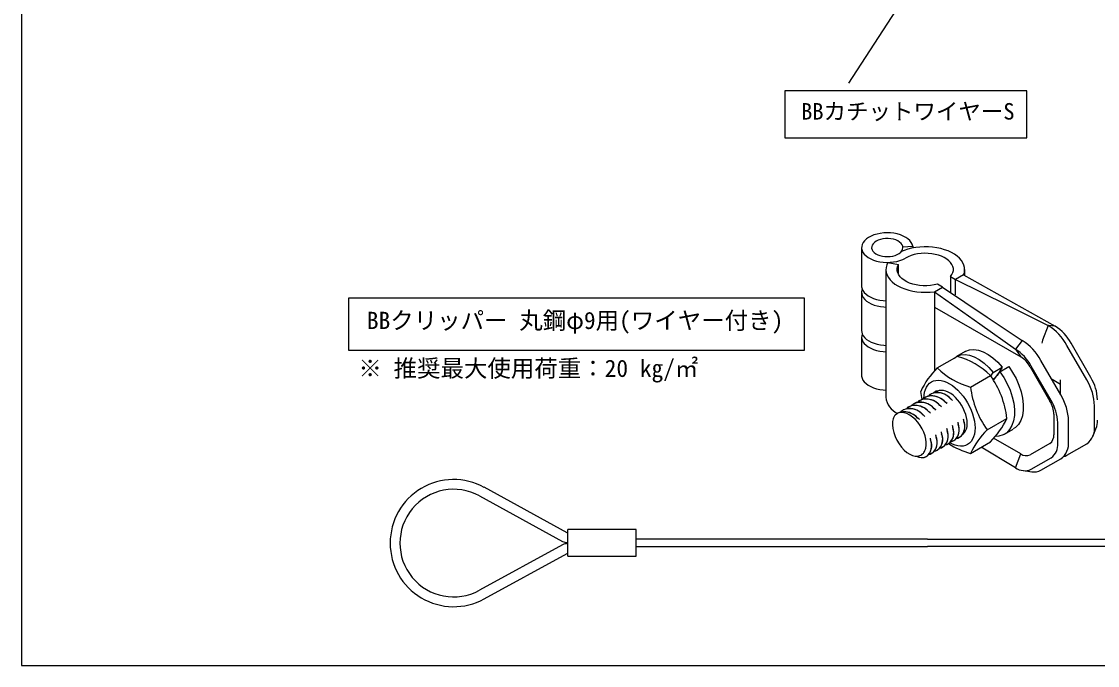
# Model space of a CAD drawing. Units: millimetres on the paper. Extents: x -143 to 139, y -96 to 99.
# Drawn here: x -142.7 to -32.6, y -96.5 to -30.6 of the extents above; entities that cross this region are included whole.
import ezdxf
from ezdxf.enums import TextEntityAlignment as Align

# ---------------------------------------------------------------- set-up
doc = ezdxf.new("R2010")
doc.units = ezdxf.units.MM
doc.layers.add('0-0_文字･図枠･寸法', color=7, linetype='Continuous')
doc.layers.add('0-4_BBクリッパー', color=7, linetype='Continuous')
doc.styles.add('ＭＳ ゴシック', font='')
doc.styles.get('ＭＳ ゴシック').set_extended_font_data('MS Gothic')

msp = doc.modelspace()

# ---------------------------------------------------------------- linework, layer by layer
at = {"layer": '0-0_文字･図枠･寸法'}
for p, q in [((-46.733, -19.439), (-58.049, -36.897)), ((-142.687, -96.472), (139.313, -96.472))]:
    msp.add_line(p, q, dxfattribs=at)
msp.add_lwpolyline([(139.313, 98.528), (-142.687, 98.528), (-142.687, -96.472)], dxfattribs=at)
for points in [[(-64.582, -37.694), (-64.582, -42.52), (-39.813, -42.52), (-39.813, -37.694)], [(-109.225, -58.915), (-109.225, -64.235), (-62.562, -64.235), (-62.562, -58.915)]]:
    msp.add_lwpolyline(points, close=True, dxfattribs=at)
at = {"layer": '0-4_BBクリッパー'}
for p, q in [((-56.712, -53.729), (-56.712, -57.648)), ((-52.495, -53.649), (-51.475, -53.597)), ((-51.475, -53.597), (-51.475, -53.768)), ((-52.623, -54.099), (-52.623, -54.117)), ((-52.501, -54.935), (-52.234, -54.8)), ((-54.229, -55.976), (-54.229, -69.038)), ((-54.032, -55.256), (-52.936, -55.462)), ((-52.936, -56.489), (-52.936, -55.462)), ((-46.166, -56.577), (-46.166, -55.976)), ((-47.599, -56.692), (-47.599, -58.338)), ((-47.599, -56.692), (-47.091, -56.986)), ((-46.276, -56.515), (-47.091, -56.986)), ((-47.091, -58.553), (-47.091, -56.986)), ((-46.276, -56.515), (-36.912, -61.774)), ((-56.712, -58.301), (-56.712, -62.22)), ((-49.263, -58.239), (-48.448, -57.769)), ((-49.263, -58.239), (-49.263, -59.807)), ((-48.448, -57.769), (-48.957, -57.476)), ((-49.263, -59.807), (-49.263, -66.377)), ((-49.263, -59.807), (-40.433, -64.904)), ((-37.617, -61.711), (-38.2, -63.215)), ((-36.912, -61.774), (-37.617, -61.711)), ((-56.712, -62.873), (-56.712, -66.791)), ((-40.276, -63.246), (-40.981, -64.124)), ((-33.668, -67.252), (-35.697, -63.737)), ((-33.25, -67.012), (-35.28, -63.496)), ((-48.965, -66.033), (-46.929, -64.858)), ((-46.108, -64.347), (-47.013, -64.869)), ((-40.981, -64.124), (-40.433, -64.904)), ((-43.235, -66.492), (-42.33, -65.969)), ((-42.33, -65.969), (-42.857, -66.817)), ((-39.473, -65.917), (-37.444, -69.432)), ((-37.32, -69.361), (-39.35, -65.846)), ((-36.327, -68.788), (-38.356, -65.272)), ((-45.569, -67.994), (-43.533, -66.818)), ((-43.485, -66.894), (-43.235, -66.492)), ((-43.067, -67.092), (-43.281, -67.215)), ((-43.226, -67.301), (-42.562, -66.43)), ((-42.585, -66.461), (-42.616, -66.429)), ((-36.345, -67.738), (-37.227, -67.229)), ((-36.345, -68.757), (-36.345, -67.249)), ((-50.745, -69.347), (-50.754, -69.353)), ((-50.511, -69.254), (-50.663, -68.449)), ((-50.179, -69.021), (-50.188, -69.026)), ((-49.614, -68.694), (-49.623, -68.7)), ((-49.048, -68.368), (-49.057, -68.373)), ((-52.442, -70.327), (-52.451, -70.332)), ((-51.876, -70.001), (-51.885, -70.006)), ((-51.31, -69.674), (-51.32, -69.679)), ((-32.873, -72.034), (-32.873, -69.928)), ((-53.011, -70.667), (-53.282, -70.879)), ((-53.016, -70.659), (-53.192, -70.787)), ((-53.007, -70.654), (-53.016, -70.659)), ((-52.83, -70.594), (-52.895, -70.627)), ((-46.274, -71.307), (-46.28, -71.264)), ((-43.871, -72.37), (-41.835, -71.195)), ((-37.046, -70.77), (-37.046, -72.876)), ((-35.532, -73.569), (-35.532, -71.463)), ((-48.536, -72.614), (-48.543, -72.57)), ((-47.97, -72.287), (-47.977, -72.244)), ((-47.405, -71.961), (-47.412, -71.917)), ((-46.839, -71.634), (-46.846, -71.591)), ((-42.093, -72.816), (-41.188, -72.294)), ((-36.644, -73.741), (-36.644, -71.635)), ((-33.051, -73.049), (-32.726, -72.255)), ((-49.667, -73.267), (-49.674, -73.223)), ((-49.101, -72.941), (-49.108, -72.897)), ((-47.247, -73.468), (-47.238, -73.463)), ((-46.681, -73.142), (-46.672, -73.136)), ((-45.569, -74.786), (-43.533, -73.611)), ((-40.433, -74.831), (-43.2, -73.234)), ((-37.444, -73.754), (-39.473, -74.926)), ((-50.581, -74.898), (-50.518, -74.862)), ((-50.519, -74.871), (-50.575, -74.909)), ((-49.509, -74.774), (-49.5, -74.769)), ((-48.944, -74.448), (-48.935, -74.442)), ((-48.378, -74.121), (-48.369, -74.116)), ((-47.813, -73.795), (-47.804, -73.789)), ((-40.981, -76.245), (-44.479, -74.157)), ((-40.981, -76.245), (-40.433, -74.831)), ((-35.697, -74.963), (-33.668, -73.791)), ((-50.567, -74.905), (-50.525, -74.892)), ((-50.548, -74.894), (-50.548, -74.893)), ((-50.075, -75.101), (-50.066, -75.095)), ((-39.35, -76.407), (-37.32, -75.235)), ((-38.356, -76.498), (-36.327, -75.326)), ((-40.158, -76.545), (-39.308, -76.661)), ((-95.817, -79.128), (-87.312, -83.783)), ((-86.831, -82.906), (-95.337, -78.251)), ((-79.789, -82.559), (-86.789, -82.559)), ((-86.789, -85.309), (-86.789, -82.559)), ((-79.789, -85.309), (-79.789, -82.559)), ((-86.789, -82.906), (-86.831, -82.906)), ((-49.963, -83.559), (-79.789, -83.559)), ((-49.963, -83.559), (-20.136, -83.559)), ((-87.312, -84.129), (-95.817, -88.784)), ((-86.831, -83.906), (-86.789, -83.906)), ((-86.789, -84.006), (-86.831, -84.006)), ((-79.789, -84.309), (-49.963, -84.309)), ((-20.136, -84.309), (-49.963, -84.309)), ((-95.337, -89.661), (-86.831, -85.006)), ((-86.831, -85.006), (-86.789, -85.006)), ((-86.789, -85.309), (-79.789, -85.309))]:
    msp.add_line(p, q, dxfattribs=at)
for points in [[(-51.475, -53.597), (-51.53, -53.395), (-51.631, -53.199), (-51.778, -53.012), (-51.966, -52.839), (-52.194, -52.682), (-52.456, -52.544), (-52.747, -52.428), (-53.064, -52.335), (-53.399, -52.268), (-53.746, -52.228), (-54.1, -52.215), (-54.454, -52.229), (-54.801, -52.272), (-55.135, -52.34), (-55.45, -52.434), (-55.74, -52.552), (-56, -52.691), (-56.225, -52.85), (-56.411, -53.024), (-56.554, -53.211), (-56.653, -53.408), (-56.704, -53.61), (-56.708, -53.815), (-56.664, -54.018), (-56.573, -54.216), (-56.437, -54.405), (-56.257, -54.582), (-56.038, -54.743), (-55.784, -54.885), (-55.498, -55.007), (-55.187, -55.105), (-54.856, -55.178), (-54.51, -55.224), (-54.157, -55.243), (-53.803, -55.235), (-53.454, -55.199), (-53.117, -55.136), (-52.797, -55.047), (-52.501, -54.935)], [(-46.276, -56.515), (-46.198, -56.268), (-46.167, -56.018), (-46.183, -55.767), (-46.245, -55.519), (-46.353, -55.275), (-46.506, -55.04), (-46.702, -54.816), (-46.939, -54.606), (-47.213, -54.411), (-47.523, -54.235), (-47.863, -54.078), (-48.231, -53.944), (-48.621, -53.834), (-49.03, -53.748), (-49.452, -53.688), (-49.883, -53.655), (-50.318, -53.649), (-50.751, -53.67), (-51.178, -53.718), (-51.594, -53.792), (-51.993, -53.892), (-52.371, -54.016), (-52.644, -54.126)], [(-47.599, -56.692), (-47.463, -56.496), (-47.37, -56.291), (-47.324, -56.081), (-47.324, -55.869), (-47.371, -55.66), (-47.463, -55.455), (-47.6, -55.259), (-47.778, -55.074), (-47.996, -54.904), (-48.25, -54.751), (-48.535, -54.618), (-48.847, -54.507), (-49.181, -54.42), (-49.532, -54.358), (-49.893, -54.323), (-50.259, -54.314), (-50.624, -54.332), (-50.982, -54.376), (-51.328, -54.447), (-51.655, -54.542), (-51.959, -54.66), (-52.234, -54.8)], [(-54.032, -55.256), (-54.146, -55.507), (-54.212, -55.764), (-54.228, -56.023), (-54.194, -56.282), (-54.11, -56.537), (-53.977, -56.784), (-53.798, -57.022), (-53.574, -57.247), (-53.308, -57.456), (-53.003, -57.647), (-52.663, -57.817), (-52.293, -57.964), (-51.897, -58.086), (-51.479, -58.182), (-51.046, -58.251), (-50.602, -58.291), (-50.153, -58.303), (-49.705, -58.285), (-49.263, -58.239)], [(-48.957, -57.476), (-49.302, -57.555), (-49.663, -57.609), (-50.033, -57.635), (-50.406, -57.633), (-50.775, -57.604), (-51.134, -57.547), (-51.478, -57.464), (-51.8, -57.357), (-52.096, -57.226), (-52.359, -57.074), (-52.587, -56.903), (-52.774, -56.718), (-52.919, -56.519), (-53.017, -56.312), (-53.069, -56.099), (-53.073, -55.884), (-53.028, -55.67), (-52.936, -55.462)], [(-47.091, -56.986), (-41.785, -59.632), (-37.617, -61.711)], [(-56.712, -57.648), (-56.708, -57.734), (-56.664, -57.937), (-56.573, -58.135), (-56.437, -58.324), (-56.257, -58.5), (-56.038, -58.661), (-55.784, -58.804), (-55.498, -58.925), (-55.187, -59.023), (-54.856, -59.096), (-54.51, -59.143), (-54.229, -59.16)], [(-56.651, -57.974), (-56.673, -58.041), (-56.71, -58.243), (-56.7, -58.446), (-56.643, -58.646), (-56.54, -58.84), (-56.394, -59.025), (-56.205, -59.196), (-55.979, -59.351), (-55.719, -59.488), (-55.429, -59.603), (-55.116, -59.695), (-54.784, -59.761), (-54.44, -59.802), (-54.229, -59.813)], [(-49.263, -58.239), (-44.625, -61.534), (-40.981, -64.124)], [(-48.448, -57.769), (-43.872, -60.836), (-40.276, -63.246)], [(-56.712, -62.22), (-56.7, -62.365), (-56.643, -62.565), (-56.54, -62.759), (-56.394, -62.943), (-56.205, -63.115), (-55.979, -63.27), (-55.719, -63.406), (-55.429, -63.522), (-55.116, -63.613), (-54.784, -63.68), (-54.44, -63.721), (-54.229, -63.732)], [(-56.651, -62.546), (-56.653, -62.551), (-56.704, -62.754), (-56.708, -62.959), (-56.664, -63.162), (-56.573, -63.36), (-56.437, -63.549), (-56.257, -63.725), (-56.038, -63.886), (-55.784, -64.029), (-55.498, -64.15), (-55.187, -64.248), (-54.856, -64.321), (-54.51, -64.368), (-54.229, -64.385)], [(-38.2, -63.215), (-38.246, -63.367), (-38.261, -63.511)], [(-47.22, -65.026), (-46.952, -64.836), (-46.561, -64.699), (-46.126, -64.667), (-45.665, -64.736), (-45.182, -64.904), (-44.679, -65.174), (-44.175, -65.538), (-43.688, -65.983), (-43.235, -66.492)], [(-46.103, -64.354), (-46.047, -64.314), (-45.656, -64.177), (-45.221, -64.145), (-44.76, -64.214), (-44.277, -64.382), (-43.774, -64.651), (-43.27, -65.015), (-42.783, -65.461), (-42.33, -65.969)], [(-42.562, -66.43), (-41.657, -65.908), (-41.258, -66.494), (-40.904, -67.133), (-40.609, -67.801), (-40.385, -68.475), (-40.237, -69.13), (-40.164, -69.762), (-40.171, -70.369), (-40.258, -70.927), (-40.424, -71.415), (-40.659, -71.818), (-40.962, -72.137), (-41.195, -72.283)], [(-56.712, -66.791), (-56.708, -66.877), (-56.664, -67.08), (-56.573, -67.278), (-56.437, -67.467), (-56.257, -67.644), (-56.038, -67.805), (-55.784, -67.947), (-55.498, -68.069), (-55.187, -68.167), (-54.856, -68.24), (-54.51, -68.286), (-54.229, -68.304)], [(-42.562, -66.43), (-42.163, -67.017), (-41.809, -67.655), (-41.514, -68.324), (-41.29, -68.997), (-41.142, -69.652), (-41.069, -70.285), (-41.076, -70.892), (-41.163, -71.449), (-41.329, -71.937), (-41.564, -72.341), (-41.867, -72.66), (-42.237, -72.89), (-42.663, -73.021), (-43.039, -73.042)], [(-50.331, -69.163), (-50.315, -68.834), (-50.266, -68.529), (-50.185, -68.251), (-50.073, -68.003), (-49.931, -67.789), (-49.762, -67.611), (-49.566, -67.471), (-49.348, -67.372), (-49.109, -67.314), (-48.853, -67.299), (-48.582, -67.325), (-48.3, -67.394), (-48.012, -67.504), (-47.719, -67.654), (-47.427, -67.842), (-47.138, -68.065), (-46.856, -68.321), (-46.586, -68.607), (-46.329, -68.919), (-46.09, -69.253), (-45.872, -69.604), (-45.677, -69.969), (-45.507, -70.343), (-45.366, -70.721), (-45.253, -71.098), (-45.172, -71.47), (-45.123, -71.832), (-45.107, -72.179), (-45.123, -72.507), (-45.172, -72.812), (-45.253, -73.09), (-45.366, -73.338), (-45.507, -73.553), (-45.677, -73.731), (-45.872, -73.87), (-46.09, -73.969), (-46.329, -74.027), (-46.586, -74.043), (-46.856, -74.016)], [(-50.748, -69.363), (-50.847, -69.413), (-51.001, -69.568)], [(-50.214, -69.212), (-50.515, -69.261), (-50.7, -69.355)], [(-50.183, -69.036), (-50.281, -69.087), (-50.436, -69.242)], [(-50.202, -69.067), (-50.298, -69.116), (-50.42, -69.239)], [(-49.649, -68.885), (-49.949, -68.934), (-50.134, -69.029)], [(-49.617, -68.71), (-49.716, -68.76), (-49.87, -68.915)], [(-49.637, -68.741), (-49.732, -68.79), (-49.855, -68.913)], [(-49.083, -68.559), (-49.384, -68.608), (-49.569, -68.702)], [(-49.052, -68.383), (-49.15, -68.434), (-49.305, -68.589)], [(-49.071, -68.415), (-49.166, -68.463), (-49.289, -68.586)], [(-45.909, -71.716), (-45.926, -71.421), (-45.976, -71.113), (-46.059, -70.796), (-46.173, -70.478), (-46.315, -70.162), (-46.484, -69.856), (-46.675, -69.566), (-46.887, -69.296), (-47.113, -69.051), (-47.351, -68.837), (-47.596, -68.657), (-47.843, -68.514), (-48.087, -68.412), (-48.325, -68.352), (-48.552, -68.334), (-48.763, -68.361), (-48.954, -68.43), (-49.123, -68.541), (-49.13, -68.548)], [(-47.41, -69.36), (-47.484, -69.294), (-47.558, -69.228)], [(-47.403, -69.364), (-47.512, -69.26), (-47.552, -69.234)], [(-52.445, -70.342), (-52.543, -70.393), (-52.698, -70.548)], [(-52.465, -70.374), (-52.56, -70.422), (-52.683, -70.545)], [(-51.911, -70.191), (-52.212, -70.24), (-52.396, -70.335)], [(-51.88, -70.016), (-51.978, -70.066), (-52.132, -70.221)], [(-51.899, -70.047), (-51.994, -70.096), (-52.117, -70.219)], [(-51.346, -69.865), (-51.646, -69.914), (-51.831, -70.008)], [(-51.314, -69.69), (-51.412, -69.74), (-51.567, -69.895)], [(-51.334, -69.721), (-51.429, -69.769), (-51.551, -69.892)], [(-50.78, -69.538), (-51.08, -69.587), (-51.265, -69.682)], [(-50.768, -69.394), (-50.863, -69.443), (-50.986, -69.566)], [(-49.107, -70.339), (-49.182, -70.273), (-49.257, -70.205)], [(-49.1, -70.344), (-49.209, -70.239), (-49.248, -70.213)], [(-48.542, -70.012), (-48.617, -69.946), (-48.692, -69.878)], [(-48.535, -70.017), (-48.643, -69.913), (-48.683, -69.887)], [(-47.977, -69.685), (-48.051, -69.62), (-48.126, -69.553)], [(-47.969, -69.691), (-48.078, -69.586), (-48.117, -69.56)], [(-53.541, -71.514), (-53.554, -71.868), (-53.514, -72.25), (-53.422, -72.649), (-53.28, -73.053), (-53.097, -73.438), (-52.875, -73.806), (-52.626, -74.139), (-52.353, -74.435), (-52.068, -74.678), (-51.775, -74.868), (-51.493, -74.994), (-51.22, -75.061), (-50.966, -75.065), (-50.738, -75.004), (-50.657, -74.963)], [(-50.143, -74.231), (-50.094, -73.954), (-50.09, -73.645), (-50.132, -73.314), (-50.216, -72.971), (-50.344, -72.612), (-50.511, -72.259), (-50.717, -71.915), (-50.953, -71.597), (-51.214, -71.309), (-51.49, -71.062), (-51.787, -70.856), (-52.085, -70.707), (-52.375, -70.619), (-52.65, -70.593), (-52.922, -70.633)], [(-50.797, -71.323), (-50.906, -71.219), (-50.947, -71.191)], [(-50.796, -71.326), (-50.871, -71.259), (-50.946, -71.191)], [(-50.234, -70.996), (-50.308, -70.929), (-50.384, -70.862)], [(-50.231, -70.997), (-50.34, -70.892), (-50.38, -70.866)], [(-49.671, -70.667), (-49.745, -70.601), (-49.821, -70.533)], [(-49.666, -70.67), (-49.774, -70.566), (-49.814, -70.54)], [(-46.238, -71.478), (-46.259, -71.38), (-46.279, -71.28)], [(-48.503, -72.773), (-48.523, -72.675), (-48.544, -72.576)], [(-47.937, -72.45), (-47.957, -72.352), (-47.978, -72.252)], [(-47.371, -72.126), (-47.391, -72.028), (-47.411, -71.928)], [(-46.804, -71.802), (-46.825, -71.704), (-46.845, -71.605)], [(-49.635, -73.423), (-49.654, -73.329), (-49.674, -73.233)], [(-49.069, -73.096), (-49.089, -72.999), (-49.11, -72.9)], [(-47.788, -73.747), (-47.707, -73.706), (-47.53, -73.516)], [(-46.856, -74.016), (-47.138, -73.947), (-47.427, -73.837), (-47.697, -73.7)], [(-47.569, -73.558), (-47.42, -73.542), (-47.253, -73.458)], [(-47.565, -73.554), (-47.453, -73.541), (-47.293, -73.461)], [(-47.222, -73.421), (-47.141, -73.38), (-46.965, -73.19)], [(-47.004, -73.232), (-46.854, -73.215), (-46.687, -73.131)], [(-46.999, -73.227), (-46.887, -73.214), (-46.727, -73.134)], [(-46.657, -73.094), (-46.576, -73.053), (-46.399, -72.863)], [(-50.05, -75.053), (-49.969, -75.013), (-49.793, -74.822)], [(-49.827, -74.86), (-49.715, -74.847), (-49.556, -74.767)], [(-49.82, -74.863), (-49.682, -74.848), (-49.515, -74.764)], [(-49.485, -74.727), (-49.403, -74.686), (-49.227, -74.496)], [(-49.266, -74.538), (-49.117, -74.521), (-48.949, -74.437)], [(-49.262, -74.533), (-49.15, -74.52), (-48.99, -74.44)], [(-48.919, -74.4), (-48.838, -74.359), (-48.662, -74.169)], [(-48.701, -74.211), (-48.551, -74.195), (-48.384, -74.111)], [(-48.696, -74.207), (-48.584, -74.194), (-48.423, -74.113)], [(-48.353, -74.074), (-48.272, -74.033), (-48.096, -73.843)], [(-48.135, -73.885), (-47.985, -73.868), (-47.818, -73.784)], [(-48.13, -73.88), (-48.019, -73.867), (-47.859, -73.788)], [(-36.039, -75.1), (-35.895, -75.056), (-35.697, -74.963)]]:
    msp.add_lwpolyline(points, dxfattribs=at)
msp.add_lwpolyline([(-55.22, -53.076), (-55.395, -53.196), (-55.532, -53.331), (-55.628, -53.478), (-55.679, -53.631), (-55.685, -53.788), (-55.645, -53.943), (-55.56, -54.092), (-55.433, -54.23), (-55.267, -54.354), (-55.067, -54.46), (-54.839, -54.545), (-54.59, -54.606), (-54.326, -54.643), (-54.055, -54.652), (-53.785, -54.636), (-53.524, -54.593), (-53.279, -54.526), (-53.058, -54.435), (-52.866, -54.324), (-52.709, -54.197), (-52.592, -54.055), (-52.518, -53.905), (-52.489, -53.749), (-52.507, -53.592), (-52.569, -53.44), (-52.676, -53.296), (-52.823, -53.164), (-53.007, -53.049), (-53.221, -52.953), (-53.461, -52.88), (-53.719, -52.831), (-53.987, -52.808), (-54.258, -52.811), (-54.525, -52.841), (-54.778, -52.896), (-55.012, -52.975)], close=True, dxfattribs=at)
for centre, radius, start, end in [((-40.548, -66.41), 5.539, 28.85561, 58.04532), ((-39.403, -65.768), 4.708, 28.85562, 58.04532), ((-43.207, -67.945), 5.539, 28.85561, 58.04532), ((-49.01, -72.385), 7.81, 45.46392, 74.54145), ((-43.473, -68.118), 4.708, 28.85562, 58.04532), ((-41.898, -67.254), 2.769, 28.85561, 58.04532), ((-43.235, -71.865), 8.176, 134.49537, 155.30328), ((-43.581, -60.629), 7.628, 225.10876, 254.89661), ((-51.387, -72.383), 9.626, 7.09279, 35.31857), ((-37.28, -69.447), 4.708, 1.95652, 31.14371), ((-36.016, -66.805), 9.626, 187.09276, 215.3186), ((-38.409, -70.117), 5.539, 1.9565, 31.14372), ((-52.237, -68.856), 2, 185.2096, 246.33207), ((-50.082, -70.998), 1.767, 38.90039, 111.83823), ((-50.19, -71.216), 2.008, 41.74263, 90.0356), ((-49.516, -70.671), 1.767, 38.90057, 111.84255), ((-49.625, -70.89), 2.009, 41.72996, 90.03163), ((-48.951, -70.345), 1.767, 38.90036, 111.83855), ((-49.06, -70.566), 2.011, 41.70254, 90.02134), ((-41.35, -71.796), 4.708, 1.95652, 31.14371), ((-41.068, -71.652), 5.539, 1.9565, 31.14372), ((-51.779, -71.977), 1.767, 38.90047, 111.84029), ((-51.888, -72.2), 2.013, 41.67386, 90.01067), ((-51.213, -71.651), 1.767, 38.90041, 111.83876), ((-51.322, -71.871), 2.01, 41.71277, 90.0254), ((-50.648, -71.324), 1.767, 38.90047, 111.84152), ((-50.756, -71.543), 2.008, 41.73661, 90.03356), ((-39.814, -70.865), 2.77, 1.95653, 31.14369), ((-52.298, -71.644), 1.25, 150.01927, 174.03439), ((-52.458, -71.564), 1.071, 140.30939, 149.4894), ((-52.697, -71.349), 0.75, 107.44259, 141.25654), ((-52.344, -72.304), 1.767, 38.90038, 111.84028), ((-52.451, -72.522), 2.008, 41.50269, 90.09206), ((-47.516, -72.041), 1.371, 307.67691, 23.53333), ((-47.787, -72.011), 1.633, 329.1359, 19.14942), ((-49.969, -67.282), 9.026, 315.48467, 334.31399), ((-34.846, -71.437), 2.272, 338.89352, 1.14127), ((-49.211, -73.021), 1.369, 307.65203, 23.47171), ((-49.491, -72.989), 1.639, 329.18643, 19.27098), ((-48.648, -72.693), 1.372, 307.68749, 23.56278), ((-48.923, -72.663), 1.637, 329.16779, 19.22663), ((-48.08, -72.369), 1.369, 307.64683, 23.46532), ((-48.355, -72.337), 1.635, 329.149, 19.18149), ((-47.226, -71.836), 1.322, 310.82796, 5.22779), ((-37.434, -78.698), 9.026, 135.48464, 154.31401), ((-34.795, -72.223), 1.931, 305.69803, 5.62039), ((-50.908, -74.001), 1.37, 307.65435, 23.487), ((-51.192, -73.967), 1.644, 329.22365, 19.35997), ((-50.343, -73.674), 1.37, 307.66055, 23.48727), ((-50.628, -73.64), 1.645, 329.2324, 19.38098), ((-49.778, -73.347), 1.371, 307.66933, 23.52168), ((-50.059, -73.314), 1.642, 329.20632, 19.31883), ((-38.007, -72.97), 0.966, 305.6981, 5.62033), ((-38.278, -73.902), 1.642, 305.69805, 5.62035), ((-37.454, -73.758), 1.931, 305.69803, 5.62039), ((-51.264, -73.887), 1.236, 299.45441, 309.94487), ((-51.073, -74.151), 0.91, 311.40056, 338.39809), ((-52.057, -73.743), 1.976, 337.88068, 345.67904), ((-43.129, -66.333), 8.798, 237.87116, 253.9008), ((-39.871, -74.046), 0.966, 234.38182, 294.31395), ((-50.582, -74.241), 0.969, 238.03706, 298.47251), ((-50.551, -74.234), 0.977, 238.12039, 298.74952), ((-40.025, -74.911), 1.641, 234.38185, 294.31393), ((-39.07, -75.189), 1.492, 260.83696, 298.58936), ((-98.459, -83.956), 6.503, 61.30861, 180), ((-98.459, -83.956), 5.503, 61.30861, 298.69139), ((-98.459, -83.956), 6.503, 180, 298.69139), ((-86.831, -82.906), 1, 241.30862, 270), ((-86.831, -85.006), 1, 90, 118.69138)]:
    msp.add_arc(centre, radius, start, end, dxfattribs=at)

# ---------------------------------------------------------------- texts
at = {"layer": '0-0_文字･図枠･寸法', "style": 'ＭＳ ゴシック'}
for s, height, p in [('BBカチットワイヤーS', 1.686, (-62.902, -41.142)), ('BBクリッパー 丸鋼φ9用(ワイヤー付き)', 1.76, (-107.344, -62.587)), ('※ 推奨最大使用荷重：20 kg/㎡', 1.76, (-108.209, -67.486))]:
    msp.add_text(s, height=height, dxfattribs=at).set_placement(p, align=Align.BOTTOM_LEFT)

doc.saveas('drawing.dxf')
